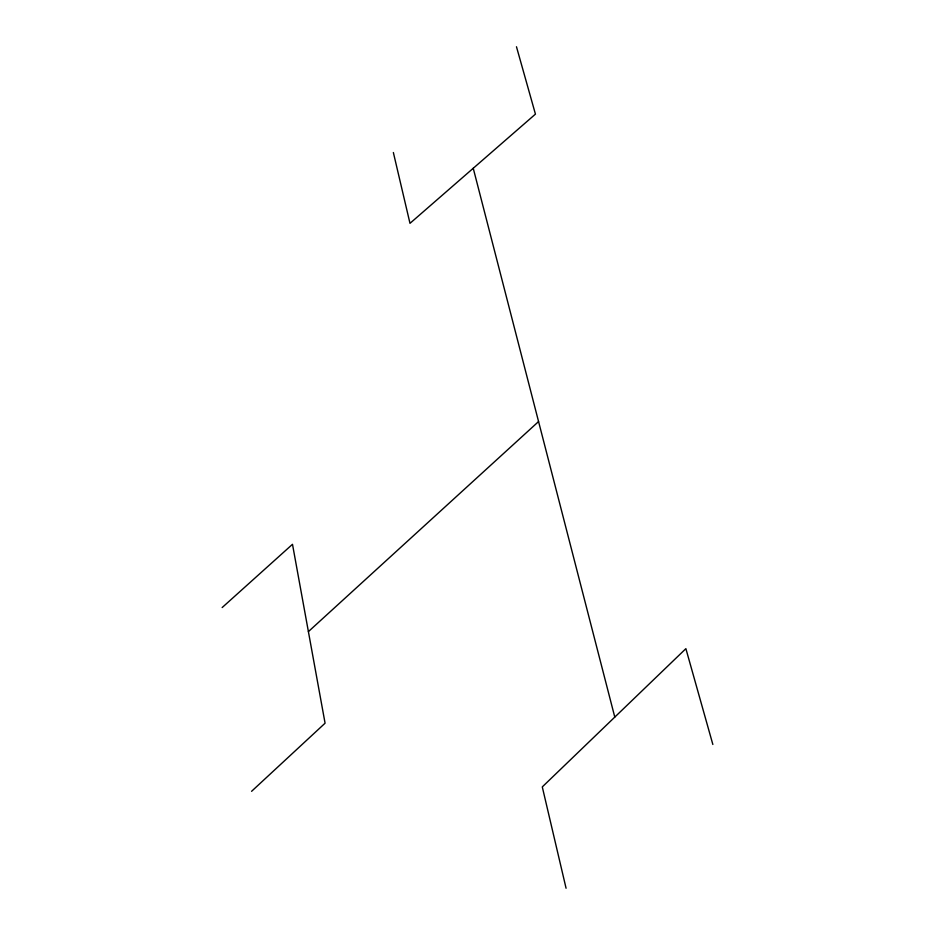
<?xml version="1.0" encoding="UTF-8"?>
<svg xmlns="http://www.w3.org/2000/svg" width="935" height="935" viewBox="0 0 935 935"><rect width="100%" height="100%" fill="white"/><g stroke="black" fill="none" stroke-linecap="round" stroke-linejoin="round"><path stroke-width="1.4" d="M251.585 791.302L325.076 723.199L292.491 544.299L222.156 607.551M308.398 631.616L538.572 421.556M516.471 46.75L535.439 114.128L409.986 223.336L393.366 152.522M712.844 744.459L685.881 648.656L542.288 786.908L566.072 888.25M473.239 168.265L614.786 717.098"/></g></svg>
